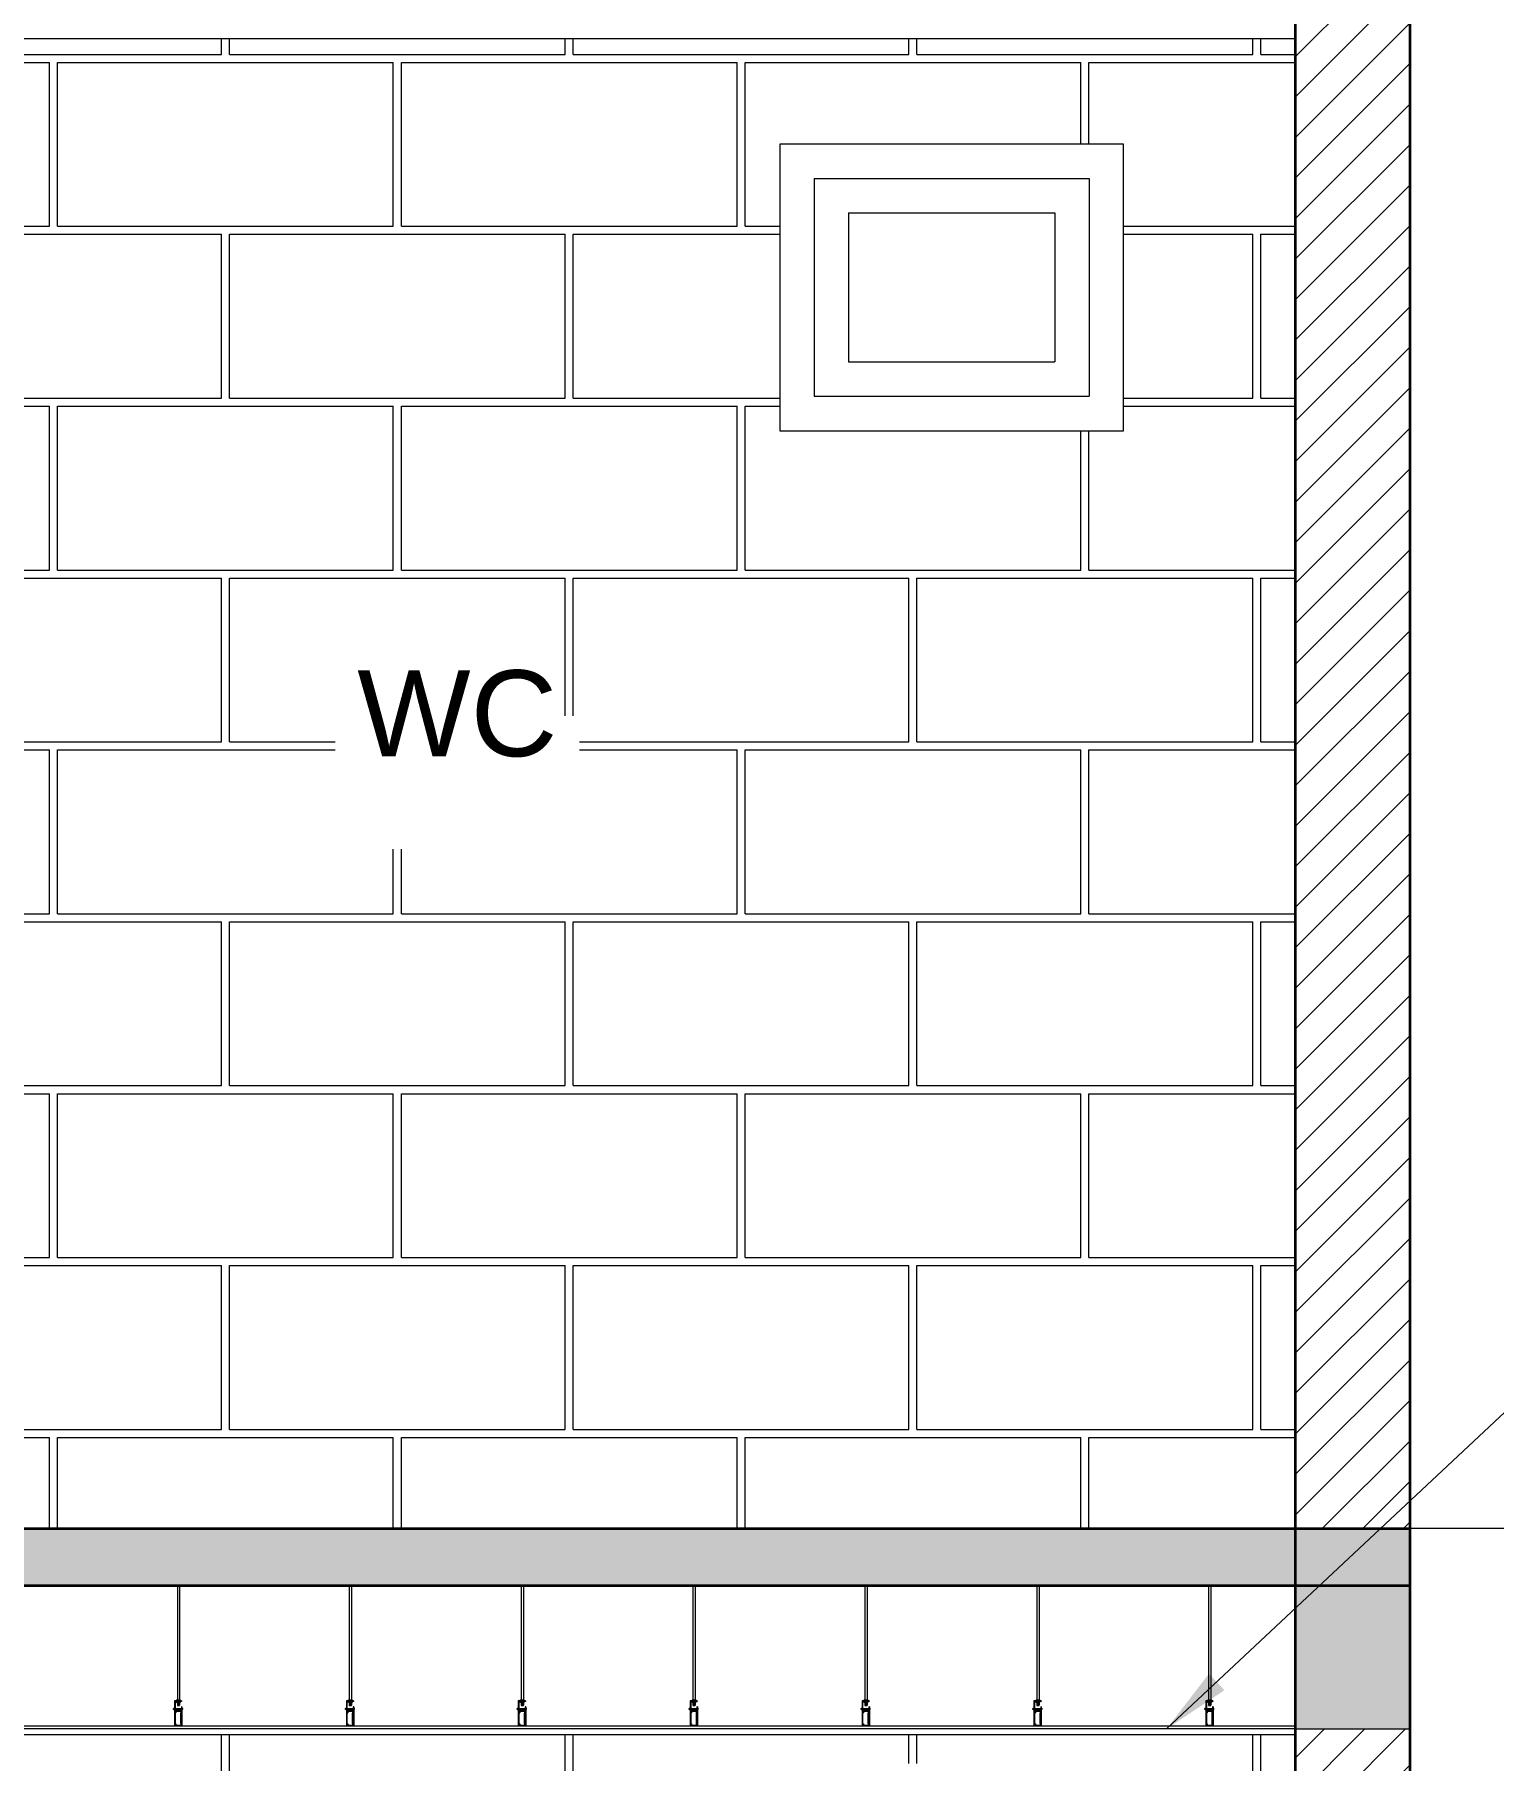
# Model space of a CAD drawing. Header units: inches. Extents: x 921646 to 2157952, y -92667 to 262089.
# Drawn here: x 1967960 to 1970506, y 146386 to 149399 of the extents above; entities that cross this region are included whole.
import ezdxf
from ezdxf.enums import TextEntityAlignment as Align

# ---------------------------------------------------------------- set-up
doc = ezdxf.new("R2010")
doc.units = ezdxf.units.IN
doc.header["$MEASUREMENT"] = 0
doc.linetypes.add('DASHDOT', pattern=[1, 0.5, -0.25, 0, -0.25])
doc.layers.get('0').update_dxf_attribs({"lineweight": 9})
for name, color, linetype, lineweight in [('01-WALL', 10, 'Continuous', 35), ('04-TRUC', 40, 'DASHDOT', 9), ('09-DIMOUT', 251, 'Continuous', 9), ('12 LAT GACH', 46, 'Continuous', 13), ('13-VATDUNG', 104, 'Continuous', 13), ('6 DIM KICH THUOC', 8, 'Continuous', 9), ('7 VAT DUNG', 34, 'Continuous', 15), ('dim', 252, 'Continuous', 9)]:
    doc.layers.add(name, color=color, linetype=linetype, lineweight=lineweight)
doc.layers.add('02-TEXT', color=7, linetype='Continuous')
doc.styles.add('C', font='VHARIAL.TTF')
doc.styles.add('CHU', font='arial.ttf')
doc.dimstyles.new('VJC100', dxfattribs={"dimscale": 1.2, "dimtxt": 200, "dimasz": 100, "dimexe": 100, "dimexo": 0, "dimgap": 60, "dimtad": 1, "dimdec": 0, "dimlfac": -1, "dimzin": 9, "dimdsep": 46, "dimtxsty": 'CHU', "dimblk": 'ARCHTICK', "dimcen": 0.9, "dimdle": 100, "dimclrd": 251, "dimclre": 251, "dimclrt": 3, "dimadec": 0, "dimazin": 0, "dimtfac": 1, "dimtdec": 0, "dimtix": 1, "dimtmove": 2, "dimatfit": 3, "dimfxl": 500, "dimtolj": 1, "dimtzin": 0, "dimlwd": 13, "dimlwe": 9, "dimarcsym": 0})

# ---------------------------------------------------------------- blocks, each defined once
blk = doc.blocks.new('ưqeqweqeqeqeqw')
at = {"layer": '09-DIMOUT'}
h = blk.add_hatch(color=256, dxfattribs=at)
h.dxf.hatch_style = 1
h.paths.add_polyline_path([(1769227.1, 99389.4), (1769027.1, 99389.4), (1769027.1, 99039.4), (1769227.1, 99039.4)])
blk.add_lwpolyline([(1769027.1, 99039.4), (1769227.1, 99039.4), (1769227.1, 99389.4), (1769027.1, 99389.4)], close=True, dxfattribs=at)
blk = doc.blocks.new('_ArchTick')
at = {"layer": 'dim', "const_width": 0.15}
blk.add_lwpolyline([(0.2, 0.2), (-0.2, -0.2)], dxfattribs=at)
blk = doc.blocks.new('*U688')
blk.add_lwpolyline([(0, 0), (6300, 0)])
blk = doc.blocks.new('*U988')
for p, q in [((295, 520), (295, 121.8)), ((303, 520), (303, 121.8)), ((895, 520), (895, 121.8)), ((903, 520), (903, 121.8)), ((1495, 520), (1495, 121.8)), ((1503, 520), (1503, 121.8)), ((2095, 520), (2095, 121.8)), ((2103, 520), (2103, 121.8)), ((2695, 520), (2695, 121.8)), ((2703, 520), (2703, 121.8)), ((3295, 520), (3295, 121.8)), ((3303, 520), (3303, 121.8)), ((3895, 520), (3895, 121.8)), ((3903, 520), (3903, 121.8)), ((292.6, 120.6), (292.6, 118)), ((303, 121.8), (293.8, 121.8)), ((295, 120.6), (295, 118)), ((304.2, 121.8), (303, 121.8)), ((303, 120.6), (303, 118)), ((305.4, 120.6), (305.4, 118)), ((892.6, 120.6), (892.6, 118)), ((903, 121.8), (893.8, 121.8)), ((895, 120.6), (895, 118)), ((904.2, 121.8), (903, 121.8)), ((903, 120.6), (903, 118)), ((905.4, 120.6), (905.4, 118)), ((1492.6, 120.6), (1492.6, 118)), ((1503, 121.8), (1493.8, 121.8)), ((1495, 120.6), (1495, 118)), ((1504.2, 121.8), (1503, 121.8)), ((1503, 120.6), (1503, 118)), ((1505.4, 120.6), (1505.4, 118)), ((2092.6, 120.6), (2092.6, 118)), ((2103, 121.8), (2093.8, 121.8)), ((2095, 120.6), (2095, 118)), ((2104.2, 121.8), (2103, 121.8)), ((2103, 120.6), (2103, 118)), ((2105.4, 120.6), (2105.4, 118)), ((2692.6, 120.6), (2692.6, 118)), ((2703, 121.8), (2693.8, 121.8)), ((2695, 120.6), (2695, 118)), ((2704.2, 121.8), (2703, 121.8)), ((2703, 120.6), (2703, 118)), ((2705.4, 120.6), (2705.4, 118)), ((3292.6, 120.6), (3292.6, 118)), ((3303, 121.8), (3293.8, 121.8)), ((3295, 120.6), (3295, 118)), ((3304.2, 121.8), (3303, 121.8)), ((3303, 120.6), (3303, 118)), ((3305.4, 120.6), (3305.4, 118)), ((3892.6, 120.6), (3892.6, 118)), ((3903, 121.8), (3893.8, 121.8)), ((3895, 120.6), (3895, 118)), ((3904.2, 121.8), (3903, 121.8)), ((3903, 120.6), (3903, 118)), ((3905.4, 120.6), (3905.4, 118)), ((285.5, 91.9), (285.5, 88)), ((286, 92.3), (287, 92.3)), ((287, 91.4), (286, 91.4)), ((286, 91.4), (287, 91.4)), ((287, 88.4), (286, 88.4)), ((286, 88.4), (287, 88.4)), ((286, 87.5), (287, 87.5)), ((287, 97), (289, 97)), ((287, 97), (287, 30)), ((287, 92.3), (287, 87.5)), ((288, 118), (288, 116)), ((288, 118), (313, 118)), ((288, 116), (311, 116)), ((289, 97), (289, 32)), ((309.2, 91.4), (289, 91.4)), ((307.2, 88.4), (289, 88.4)), ((289, 75), (289, 82)), ((289, 82), (309, 82)), ((289, 75), (290, 74)), ((290, 40), (290, 74)), ((290.2, 75.5), (290.2, 80.8)), ((290.2, 80.8), (307.8, 80.8)), ((290.2, 75.5), (291.2, 74.6)), ((291.2, 39.4), (291.2, 74.6)), ((292.6, 113.4), (292.6, 116.1)), ((303, 112.2), (293.8, 112.2)), ((295, 118), (295, 117.9)), ((295, 113.4), (295, 116.1)), ((295, 112.2), (295, 111)), ((295, 110), (295, 109)), ((295, 108), (295, 107)), ((295, 106), (295, 105)), ((295, 104), (295, 103)), ((303, 102), (295, 102)), ((303, 118), (303, 117.9)), ((303, 113.4), (303, 116.1)), ((304.2, 112.2), (303, 112.2)), ((303, 112), (303, 111)), ((303, 110), (303, 109)), ((303, 108), (303, 107)), ((303, 106), (303, 105)), ((303, 104), (303, 103)), ((305.4, 113.4), (305.4, 116.1)), ((307.8, 80.8), (307.8, 76.5)), ((309, 76.5), (307.8, 76.5)), ((309.2, 88.4), (308.2, 88.4)), ((309, 82), (309, 76.5)), ((311, 91.4), (310.2, 91.4)), ((311, 88.4), (310.2, 88.4)), ((311, 116), (311, 32)), ((313, 118), (313, 30)), ((314, 92.3), (313, 92.3)), ((313, 92.3), (313, 87.5)), ((314, 91.4), (313, 91.4)), ((314, 88.4), (313, 88.4)), ((314, 87.5), (313, 87.5)), ((314.5, 91.9), (314.5, 88)), ((885.5, 91.9), (885.5, 88)), ((886, 92.3), (887, 92.3)), ((887, 91.4), (886, 91.4)), ((886, 91.4), (887, 91.4)), ((887, 88.4), (886, 88.4)), ((886, 88.4), (887, 88.4)), ((886, 87.5), (887, 87.5)), ((887, 97), (889, 97)), ((887, 97), (887, 30)), ((887, 92.3), (887, 87.5)), ((888, 118), (888, 116)), ((888, 118), (913, 118)), ((888, 116), (911, 116)), ((889, 97), (889, 32)), ((909.2, 91.4), (889, 91.4)), ((907.2, 88.4), (889, 88.4)), ((889, 75), (889, 82)), ((889, 82), (909, 82)), ((889, 75), (890, 74)), ((890, 40), (890, 74)), ((890.2, 75.5), (890.2, 80.8)), ((890.2, 80.8), (907.8, 80.8)), ((890.2, 75.5), (891.2, 74.6)), ((891.2, 39.4), (891.2, 74.6)), ((892.6, 113.4), (892.6, 116.1)), ((903, 112.2), (893.8, 112.2)), ((895, 118), (895, 117.9)), ((895, 113.4), (895, 116.1)), ((895, 112.2), (895, 111)), ((895, 110), (895, 109)), ((895, 108), (895, 107)), ((895, 106), (895, 105)), ((895, 104), (895, 103)), ((903, 102), (895, 102)), ((903, 118), (903, 117.9)), ((903, 113.4), (903, 116.1)), ((904.2, 112.2), (903, 112.2)), ((903, 112), (903, 111)), ((903, 110), (903, 109)), ((903, 108), (903, 107)), ((903, 106), (903, 105)), ((903, 104), (903, 103)), ((905.4, 113.4), (905.4, 116.1)), ((907.8, 80.8), (907.8, 76.5)), ((909, 76.5), (907.8, 76.5)), ((909.2, 88.4), (908.2, 88.4)), ((909, 82), (909, 76.5)), ((911, 91.4), (910.2, 91.4)), ((911, 88.4), (910.2, 88.4)), ((911, 116), (911, 32)), ((913, 118), (913, 30)), ((914, 92.3), (913, 92.3)), ((913, 92.3), (913, 87.5)), ((914, 91.4), (913, 91.4)), ((914, 88.4), (913, 88.4)), ((914, 87.5), (913, 87.5)), ((914.5, 91.9), (914.5, 88)), ((1485.5, 91.9), (1485.5, 88)), ((1486, 92.3), (1487, 92.3)), ((1487, 91.4), (1486, 91.4)), ((1486, 91.4), (1487, 91.4)), ((1487, 88.4), (1486, 88.4)), ((1486, 88.4), (1487, 88.4)), ((1486, 87.5), (1487, 87.5)), ((1487, 97), (1489, 97)), ((1487, 97), (1487, 30)), ((1487, 92.3), (1487, 87.5)), ((1488, 118), (1488, 116)), ((1488, 118), (1513, 118)), ((1488, 116), (1511, 116)), ((1489, 97), (1489, 32)), ((1509.2, 91.4), (1489, 91.4)), ((1507.2, 88.4), (1489, 88.4)), ((1489, 75), (1489, 82)), ((1489, 82), (1509, 82)), ((1489, 75), (1490, 74)), ((1490, 40), (1490, 74)), ((1490.2, 75.5), (1490.2, 80.8)), ((1490.2, 80.8), (1507.8, 80.8)), ((1490.2, 75.5), (1491.2, 74.6)), ((1491.2, 39.4), (1491.2, 74.6)), ((1492.6, 113.4), (1492.6, 116.1)), ((1503, 112.2), (1493.8, 112.2)), ((1495, 118), (1495, 117.9)), ((1495, 113.4), (1495, 116.1)), ((1495, 112.2), (1495, 111)), ((1495, 110), (1495, 109)), ((1495, 108), (1495, 107)), ((1495, 106), (1495, 105)), ((1495, 104), (1495, 103)), ((1503, 102), (1495, 102)), ((1503, 118), (1503, 117.9)), ((1503, 113.4), (1503, 116.1)), ((1504.2, 112.2), (1503, 112.2)), ((1503, 112), (1503, 111)), ((1503, 110), (1503, 109)), ((1503, 108), (1503, 107)), ((1503, 106), (1503, 105)), ((1503, 104), (1503, 103)), ((1505.4, 113.4), (1505.4, 116.1)), ((1507.8, 80.8), (1507.8, 76.5)), ((1509, 76.5), (1507.8, 76.5)), ((1509.2, 88.4), (1508.2, 88.4)), ((1509, 82), (1509, 76.5)), ((1511, 91.4), (1510.2, 91.4)), ((1511, 88.4), (1510.2, 88.4)), ((1511, 116), (1511, 32)), ((1513, 118), (1513, 30)), ((1514, 92.3), (1513, 92.3)), ((1513, 92.3), (1513, 87.5)), ((1514, 91.4), (1513, 91.4)), ((1514, 88.4), (1513, 88.4)), ((1514, 87.5), (1513, 87.5)), ((1514.5, 91.9), (1514.5, 88)), ((2085.5, 91.9), (2085.5, 88)), ((2086, 92.3), (2087, 92.3)), ((2087, 91.4), (2086, 91.4)), ((2086, 91.4), (2087, 91.4)), ((2087, 88.4), (2086, 88.4)), ((2086, 88.4), (2087, 88.4)), ((2086, 87.5), (2087, 87.5)), ((2087, 97), (2089, 97)), ((2087, 97), (2087, 30)), ((2087, 92.3), (2087, 87.5)), ((2088, 118), (2088, 116)), ((2088, 118), (2113, 118)), ((2088, 116), (2111, 116)), ((2089, 97), (2089, 32)), ((2109.2, 91.4), (2089, 91.4)), ((2107.2, 88.4), (2089, 88.4)), ((2089, 75), (2089, 82)), ((2089, 82), (2109, 82)), ((2089, 75), (2090, 74)), ((2090, 40), (2090, 74)), ((2090.2, 75.5), (2090.2, 80.8)), ((2090.2, 80.8), (2107.8, 80.8)), ((2090.2, 75.5), (2091.2, 74.6)), ((2091.2, 39.4), (2091.2, 74.6)), ((2092.6, 113.4), (2092.6, 116.1)), ((2103, 112.2), (2093.8, 112.2)), ((2095, 118), (2095, 117.9)), ((2095, 113.4), (2095, 116.1)), ((2095, 112.2), (2095, 111)), ((2095, 110), (2095, 109)), ((2095, 108), (2095, 107)), ((2095, 106), (2095, 105)), ((2095, 104), (2095, 103)), ((2103, 102), (2095, 102)), ((2103, 118), (2103, 117.9)), ((2103, 113.4), (2103, 116.1)), ((2104.2, 112.2), (2103, 112.2)), ((2103, 112), (2103, 111)), ((2103, 110), (2103, 109)), ((2103, 108), (2103, 107)), ((2103, 106), (2103, 105)), ((2103, 104), (2103, 103)), ((2105.4, 113.4), (2105.4, 116.1)), ((2107.8, 80.8), (2107.8, 76.5)), ((2109, 76.5), (2107.8, 76.5)), ((2109.2, 88.4), (2108.2, 88.4)), ((2109, 82), (2109, 76.5)), ((2111, 91.4), (2110.2, 91.4)), ((2111, 88.4), (2110.2, 88.4)), ((2111, 116), (2111, 32)), ((2113, 118), (2113, 30)), ((2114, 92.3), (2113, 92.3)), ((2113, 92.3), (2113, 87.5)), ((2114, 91.4), (2113, 91.4)), ((2114, 88.4), (2113, 88.4)), ((2114, 87.5), (2113, 87.5)), ((2114.5, 91.9), (2114.5, 88)), ((2685.5, 91.9), (2685.5, 88)), ((2686, 92.3), (2687, 92.3)), ((2687, 91.4), (2686, 91.4)), ((2686, 91.4), (2687, 91.4)), ((2687, 88.4), (2686, 88.4)), ((2686, 88.4), (2687, 88.4)), ((2686, 87.5), (2687, 87.5)), ((2687, 97), (2689, 97)), ((2687, 97), (2687, 30)), ((2687, 92.3), (2687, 87.5)), ((2688, 118), (2688, 116)), ((2688, 118), (2713, 118)), ((2688, 116), (2711, 116)), ((2689, 97), (2689, 32)), ((2709.2, 91.4), (2689, 91.4)), ((2707.2, 88.4), (2689, 88.4)), ((2689, 75), (2689, 82)), ((2689, 82), (2709, 82)), ((2689, 75), (2690, 74)), ((2690, 40), (2690, 74)), ((2690.2, 75.5), (2690.2, 80.8)), ((2690.2, 80.8), (2707.8, 80.8)), ((2690.2, 75.5), (2691.2, 74.6)), ((2691.2, 39.4), (2691.2, 74.6)), ((2692.6, 113.4), (2692.6, 116.1)), ((2703, 112.2), (2693.8, 112.2)), ((2695, 118), (2695, 117.9)), ((2695, 113.4), (2695, 116.1)), ((2695, 112.2), (2695, 111)), ((2695, 110), (2695, 109)), ((2695, 108), (2695, 107)), ((2695, 106), (2695, 105)), ((2695, 104), (2695, 103)), ((2703, 102), (2695, 102)), ((2703, 118), (2703, 117.9)), ((2703, 113.4), (2703, 116.1)), ((2704.2, 112.2), (2703, 112.2)), ((2703, 112), (2703, 111)), ((2703, 110), (2703, 109)), ((2703, 108), (2703, 107)), ((2703, 106), (2703, 105)), ((2703, 104), (2703, 103)), ((2705.4, 113.4), (2705.4, 116.1)), ((2707.8, 80.8), (2707.8, 76.5)), ((2709, 76.5), (2707.8, 76.5)), ((2709.2, 88.4), (2708.2, 88.4)), ((2709, 82), (2709, 76.5)), ((2711, 91.4), (2710.2, 91.4)), ((2711, 88.4), (2710.2, 88.4)), ((2711, 116), (2711, 32)), ((2713, 118), (2713, 30)), ((2714, 92.3), (2713, 92.3)), ((2713, 92.3), (2713, 87.5)), ((2714, 91.4), (2713, 91.4)), ((2714, 88.4), (2713, 88.4)), ((2714, 87.5), (2713, 87.5)), ((2714.5, 91.9), (2714.5, 88)), ((3285.5, 91.9), (3285.5, 88)), ((3286, 92.3), (3287, 92.3)), ((3287, 91.4), (3286, 91.4)), ((3286, 91.4), (3287, 91.4)), ((3287, 88.4), (3286, 88.4)), ((3286, 88.4), (3287, 88.4)), ((3286, 87.5), (3287, 87.5)), ((3287, 97), (3289, 97)), ((3287, 97), (3287, 30)), ((3287, 92.3), (3287, 87.5)), ((3288, 118), (3288, 116)), ((3288, 118), (3313, 118)), ((3288, 116), (3311, 116)), ((3289, 97), (3289, 32)), ((3309.2, 91.4), (3289, 91.4)), ((3307.2, 88.4), (3289, 88.4)), ((3289, 75), (3289, 82)), ((3289, 82), (3309, 82)), ((3289, 75), (3290, 74)), ((3290, 40), (3290, 74)), ((3290.2, 75.5), (3290.2, 80.8)), ((3290.2, 80.8), (3307.8, 80.8)), ((3290.2, 75.5), (3291.2, 74.6)), ((3291.2, 39.4), (3291.2, 74.6)), ((3292.6, 113.4), (3292.6, 116.1)), ((3303, 112.2), (3293.8, 112.2)), ((3295, 118), (3295, 117.9)), ((3295, 113.4), (3295, 116.1)), ((3295, 112.2), (3295, 111)), ((3295, 110), (3295, 109)), ((3295, 108), (3295, 107)), ((3295, 106), (3295, 105)), ((3295, 104), (3295, 103)), ((3303, 102), (3295, 102)), ((3303, 118), (3303, 117.9)), ((3303, 113.4), (3303, 116.1)), ((3304.2, 112.2), (3303, 112.2)), ((3303, 112), (3303, 111)), ((3303, 110), (3303, 109)), ((3303, 108), (3303, 107)), ((3303, 106), (3303, 105)), ((3303, 104), (3303, 103)), ((3305.4, 113.4), (3305.4, 116.1)), ((3307.8, 80.8), (3307.8, 76.5)), ((3309, 76.5), (3307.8, 76.5)), ((3309.2, 88.4), (3308.2, 88.4)), ((3309, 82), (3309, 76.5)), ((3311, 91.4), (3310.2, 91.4)), ((3311, 88.4), (3310.2, 88.4)), ((3311, 116), (3311, 32)), ((3313, 118), (3313, 30)), ((3314, 92.3), (3313, 92.3)), ((3313, 92.3), (3313, 87.5)), ((3314, 91.4), (3313, 91.4)), ((3314, 88.4), (3313, 88.4)), ((3314, 87.5), (3313, 87.5)), ((3314.5, 91.9), (3314.5, 88)), ((3885.5, 91.9), (3885.5, 88)), ((3886, 92.3), (3887, 92.3)), ((3887, 91.4), (3886, 91.4)), ((3886, 91.4), (3887, 91.4)), ((3887, 88.4), (3886, 88.4)), ((3886, 88.4), (3887, 88.4)), ((3886, 87.5), (3887, 87.5)), ((3887, 97), (3889, 97)), ((3887, 97), (3887, 30)), ((3887, 92.3), (3887, 87.5)), ((3888, 118), (3888, 116)), ((3888, 118), (3913, 118)), ((3888, 116), (3911, 116)), ((3889, 97), (3889, 32)), ((3909.2, 91.4), (3889, 91.4)), ((3907.2, 88.4), (3889, 88.4)), ((3889, 75), (3889, 82)), ((3889, 82), (3909, 82)), ((3889, 75), (3890, 74)), ((3890, 40), (3890, 74)), ((3890.2, 75.5), (3890.2, 80.8)), ((3890.2, 80.8), (3907.8, 80.8)), ((3890.2, 75.5), (3891.2, 74.6)), ((3891.2, 39.4), (3891.2, 74.6)), ((3892.6, 113.4), (3892.6, 116.1)), ((3903, 112.2), (3893.8, 112.2)), ((3895, 118), (3895, 117.9)), ((3895, 113.4), (3895, 116.1)), ((3895, 112.2), (3895, 111)), ((3895, 110), (3895, 109)), ((3895, 108), (3895, 107)), ((3895, 106), (3895, 105)), ((3895, 104), (3895, 103)), ((3903, 102), (3895, 102)), ((3903, 118), (3903, 117.9)), ((3903, 113.4), (3903, 116.1)), ((3904.2, 112.2), (3903, 112.2)), ((3903, 112), (3903, 111)), ((3903, 110), (3903, 109)), ((3903, 108), (3903, 107)), ((3903, 106), (3903, 105)), ((3903, 104), (3903, 103)), ((3905.4, 113.4), (3905.4, 116.1)), ((3907.8, 80.8), (3907.8, 76.5)), ((3909, 76.5), (3907.8, 76.5)), ((3909.2, 88.4), (3908.2, 88.4)), ((3909, 82), (3909, 76.5)), ((3911, 91.4), (3910.2, 91.4)), ((3911, 88.4), (3910.2, 88.4)), ((3911, 116), (3911, 32)), ((3913, 118), (3913, 30)), ((3914, 92.3), (3913, 92.3)), ((3913, 92.3), (3913, 87.5)), ((3914, 91.4), (3913, 91.4)), ((3914, 88.4), (3913, 88.4)), ((3914, 87.5), (3913, 87.5)), ((3914.5, 91.9), (3914.5, 88)), ((287, 30), (313, 30)), ((289, 39), (290, 40)), ((289, 32), (289, 39)), ((309, 32), (289, 32)), ((289, 32), (311, 32)), ((290.2, 38.5), (291.2, 39.4)), ((290.2, 33.2), (290.2, 38.5)), ((307.8, 33.2), (290.2, 33.2)), ((307.8, 37.5), (307.8, 33.2)), ((309, 37.5), (307.8, 37.5)), ((309, 37.5), (309, 32)), ((887, 30), (913, 30)), ((889, 39), (890, 40)), ((889, 32), (889, 39)), ((909, 32), (889, 32)), ((889, 32), (911, 32)), ((890.2, 38.5), (891.2, 39.4)), ((890.2, 33.2), (890.2, 38.5)), ((907.8, 33.2), (890.2, 33.2)), ((907.8, 37.5), (907.8, 33.2)), ((909, 37.5), (907.8, 37.5)), ((909, 37.5), (909, 32)), ((1487, 30), (1513, 30)), ((1489, 39), (1490, 40)), ((1489, 32), (1489, 39)), ((1509, 32), (1489, 32)), ((1489, 32), (1511, 32)), ((1490.2, 38.5), (1491.2, 39.4)), ((1490.2, 33.2), (1490.2, 38.5)), ((1507.8, 33.2), (1490.2, 33.2)), ((1507.8, 37.5), (1507.8, 33.2)), ((1509, 37.5), (1507.8, 37.5)), ((1509, 37.5), (1509, 32)), ((2087, 30), (2113, 30)), ((2089, 39), (2090, 40)), ((2089, 32), (2089, 39)), ((2109, 32), (2089, 32)), ((2089, 32), (2111, 32)), ((2090.2, 38.5), (2091.2, 39.4)), ((2090.2, 33.2), (2090.2, 38.5)), ((2107.8, 33.2), (2090.2, 33.2)), ((2107.8, 37.5), (2107.8, 33.2)), ((2109, 37.5), (2107.8, 37.5)), ((2109, 37.5), (2109, 32)), ((2687, 30), (2713, 30)), ((2689, 39), (2690, 40)), ((2689, 32), (2689, 39)), ((2709, 32), (2689, 32)), ((2689, 32), (2711, 32)), ((2690.2, 38.5), (2691.2, 39.4)), ((2690.2, 33.2), (2690.2, 38.5)), ((2707.8, 33.2), (2690.2, 33.2)), ((2707.8, 37.5), (2707.8, 33.2)), ((2709, 37.5), (2707.8, 37.5)), ((2709, 37.5), (2709, 32)), ((3287, 30), (3313, 30)), ((3289, 39), (3290, 40)), ((3289, 32), (3289, 39)), ((3309, 32), (3289, 32)), ((3289, 32), (3311, 32)), ((3290.2, 38.5), (3291.2, 39.4)), ((3290.2, 33.2), (3290.2, 38.5)), ((3307.8, 33.2), (3290.2, 33.2)), ((3307.8, 37.5), (3307.8, 33.2)), ((3309, 37.5), (3307.8, 37.5)), ((3309, 37.5), (3309, 32)), ((3887, 30), (3913, 30)), ((3889, 39), (3890, 40)), ((3889, 32), (3889, 39)), ((3909, 32), (3889, 32)), ((3889, 32), (3911, 32)), ((3890.2, 38.5), (3891.2, 39.4)), ((3890.2, 33.2), (3890.2, 38.5)), ((3907.8, 33.2), (3890.2, 33.2)), ((3907.8, 37.5), (3907.8, 33.2)), ((3909, 37.5), (3907.8, 37.5)), ((3909, 37.5), (3909, 32))]:
    blk.add_line(p, q)
for points in [[(295, 111), (299.7, 112.2)], [(295, 110), (303, 112)], [(295, 109), (303, 111)], [(295, 108), (303, 110)], [(295, 107), (303, 109)], [(295, 106), (303, 108)], [(295, 105), (303, 107)], [(295, 104), (303, 106)], [(295, 103), (303, 105)], [(295, 102), (303, 104)], [(299, 102), (303, 103)], [(309.2, 91.4), (307.2, 88.4)], [(310.2, 91.4), (308.2, 88.4)], [(311, 91.1), (309.2, 88.4)], [(311, 89.6), (310.2, 88.4)], [(316.2, 91.4), (314.5, 88.8)], [(315.2, 91.4), (314.5, 90.3)], [(315.2, 91.4), (314.5, 91.4)], [(315.2, 88.4), (314.5, 88.4)], [(316.2, 89.9), (315.2, 88.4)], [(316.2, 88.4), (316.2, 88.4), (316.2, 91.4)], [(895, 111), (899.7, 112.2)], [(895, 110), (903, 112)], [(895, 109), (903, 111)], [(895, 108), (903, 110)], [(895, 107), (903, 109)], [(895, 106), (903, 108)], [(895, 105), (903, 107)], [(895, 104), (903, 106)], [(895, 103), (903, 105)], [(895, 102), (903, 104)], [(899, 102), (903, 103)], [(909.2, 91.4), (907.2, 88.4)], [(910.2, 91.4), (908.2, 88.4)], [(911, 91.1), (909.2, 88.4)], [(911, 89.6), (910.2, 88.4)], [(916.2, 91.4), (914.5, 88.8)], [(915.2, 91.4), (914.5, 90.3)], [(915.2, 91.4), (914.5, 91.4)], [(915.2, 88.4), (914.5, 88.4)], [(916.2, 89.9), (915.2, 88.4)], [(916.2, 88.4), (916.2, 88.4), (916.2, 91.4)], [(1495, 111), (1499.7, 112.2)], [(1495, 110), (1503, 112)], [(1495, 109), (1503, 111)], [(1495, 108), (1503, 110)], [(1495, 107), (1503, 109)], [(1495, 106), (1503, 108)], [(1495, 105), (1503, 107)], [(1495, 104), (1503, 106)], [(1495, 103), (1503, 105)], [(1495, 102), (1503, 104)], [(1499, 102), (1503, 103)], [(1509.2, 91.4), (1507.2, 88.4)], [(1510.2, 91.4), (1508.2, 88.4)], [(1511, 91.1), (1509.2, 88.4)], [(1511, 89.6), (1510.2, 88.4)], [(1516.2, 91.4), (1514.5, 88.8)], [(1515.2, 91.4), (1514.5, 90.3)], [(1515.2, 91.4), (1514.5, 91.4)], [(1515.2, 88.4), (1514.5, 88.4)], [(1516.2, 89.9), (1515.2, 88.4)], [(1516.2, 88.4), (1516.2, 88.4), (1516.2, 91.4)], [(2095, 111), (2099.7, 112.2)], [(2095, 110), (2103, 112)], [(2095, 109), (2103, 111)], [(2095, 108), (2103, 110)], [(2095, 107), (2103, 109)], [(2095, 106), (2103, 108)], [(2095, 105), (2103, 107)], [(2095, 104), (2103, 106)], [(2095, 103), (2103, 105)], [(2095, 102), (2103, 104)], [(2099, 102), (2103, 103)], [(2109.2, 91.4), (2107.2, 88.4)], [(2110.2, 91.4), (2108.2, 88.4)], [(2111, 91.1), (2109.2, 88.4)], [(2111, 89.6), (2110.2, 88.4)], [(2116.2, 91.4), (2114.5, 88.8)], [(2115.2, 91.4), (2114.5, 90.3)], [(2115.2, 91.4), (2114.5, 91.4)], [(2115.2, 88.4), (2114.5, 88.4)], [(2116.2, 89.9), (2115.2, 88.4)], [(2116.2, 88.4), (2116.2, 88.4), (2116.2, 91.4)], [(2695, 111), (2699.7, 112.2)], [(2695, 110), (2703, 112)], [(2695, 109), (2703, 111)], [(2695, 108), (2703, 110)], [(2695, 107), (2703, 109)], [(2695, 106), (2703, 108)], [(2695, 105), (2703, 107)], [(2695, 104), (2703, 106)], [(2695, 103), (2703, 105)], [(2695, 102), (2703, 104)], [(2699, 102), (2703, 103)], [(2709.2, 91.4), (2707.2, 88.4)], [(2710.2, 91.4), (2708.2, 88.4)], [(2711, 91.1), (2709.2, 88.4)], [(2711, 89.6), (2710.2, 88.4)], [(2716.2, 91.4), (2714.5, 88.8)], [(2715.2, 91.4), (2714.5, 90.3)], [(2715.2, 91.4), (2714.5, 91.4)], [(2715.2, 88.4), (2714.5, 88.4)], [(2716.2, 89.9), (2715.2, 88.4)], [(2716.2, 88.4), (2716.2, 88.4), (2716.2, 91.4)], [(3295, 111), (3299.7, 112.2)], [(3295, 110), (3303, 112)], [(3295, 109), (3303, 111)], [(3295, 108), (3303, 110)], [(3295, 107), (3303, 109)], [(3295, 106), (3303, 108)], [(3295, 105), (3303, 107)], [(3295, 104), (3303, 106)], [(3295, 103), (3303, 105)], [(3295, 102), (3303, 104)], [(3299, 102), (3303, 103)], [(3309.2, 91.4), (3307.2, 88.4)], [(3310.2, 91.4), (3308.2, 88.4)], [(3311, 91.1), (3309.2, 88.4)], [(3311, 89.6), (3310.2, 88.4)], [(3316.2, 91.4), (3314.5, 88.8)], [(3315.2, 91.4), (3314.5, 90.3)], [(3315.2, 91.4), (3314.5, 91.4)], [(3315.2, 88.4), (3314.5, 88.4)], [(3316.2, 89.9), (3315.2, 88.4)], [(3316.2, 88.4), (3316.2, 88.4), (3316.2, 91.4)], [(3895, 111), (3899.7, 112.2)], [(3895, 110), (3903, 112)], [(3895, 109), (3903, 111)], [(3895, 108), (3903, 110)], [(3895, 107), (3903, 109)], [(3895, 106), (3903, 108)], [(3895, 105), (3903, 107)], [(3895, 104), (3903, 106)], [(3895, 103), (3903, 105)], [(3895, 102), (3903, 104)], [(3899, 102), (3903, 103)], [(3909.2, 91.4), (3907.2, 88.4)], [(3910.2, 91.4), (3908.2, 88.4)], [(3911, 91.1), (3909.2, 88.4)], [(3911, 89.6), (3910.2, 88.4)], [(3916.2, 91.4), (3914.5, 88.8)], [(3915.2, 91.4), (3914.5, 90.3)], [(3915.2, 91.4), (3914.5, 91.4)], [(3915.2, 88.4), (3914.5, 88.4)], [(3916.2, 89.9), (3915.2, 88.4)], [(3916.2, 88.4), (3916.2, 88.4), (3916.2, 91.4)], [(0, 30), (5900, 30)], [(0, 0), (5900, 0)]]:
    blk.add_lwpolyline(points)
for centre, radius, start, end in [((293.8, 120.6), 1.19, 90, 180), ((293.8, 120.6), 1.19, 0, 90), ((296.2, 120.6), 1.19, 90, 180), ((301.8, 120.6), 1.19, 0, 90), ((304.2, 120.6), 1.19, 90, 180), ((304.2, 120.6), 1.19, 0, 90), ((893.8, 120.6), 1.19, 90, 180), ((893.8, 120.6), 1.19, 0, 90), ((896.2, 120.6), 1.19, 90, 180), ((901.8, 120.6), 1.19, 0, 90), ((904.2, 120.6), 1.19, 90, 180), ((904.2, 120.6), 1.19, 0, 90), ((1493.8, 120.6), 1.19, 90, 180), ((1493.8, 120.6), 1.19, 0, 90), ((1496.2, 120.6), 1.19, 90, 180), ((1501.8, 120.6), 1.19, 0, 90), ((1504.2, 120.6), 1.19, 90, 180), ((1504.2, 120.6), 1.19, 0, 90), ((2093.8, 120.6), 1.19, 90, 180), ((2093.8, 120.6), 1.19, 0, 90), ((2096.2, 120.6), 1.19, 90, 180), ((2101.8, 120.6), 1.19, 0, 90), ((2104.2, 120.6), 1.19, 90, 180), ((2104.2, 120.6), 1.19, 0, 90), ((2693.8, 120.6), 1.19, 90, 180), ((2693.8, 120.6), 1.19, 0, 90), ((2696.2, 120.6), 1.19, 90, 180), ((2701.8, 120.6), 1.19, 0, 90), ((2704.2, 120.6), 1.19, 90, 180), ((2704.2, 120.6), 1.19, 0, 90), ((3293.8, 120.6), 1.19, 90, 180), ((3293.8, 120.6), 1.19, 0, 90), ((3296.2, 120.6), 1.19, 90, 180), ((3301.8, 120.6), 1.19, 0, 90), ((3304.2, 120.6), 1.19, 90, 180), ((3304.2, 120.6), 1.19, 0, 90), ((3893.8, 120.6), 1.19, 90, 180), ((3893.8, 120.6), 1.19, 0, 90), ((3896.2, 120.6), 1.19, 90, 180), ((3901.8, 120.6), 1.19, 0, 90), ((3904.2, 120.6), 1.19, 90, 180), ((3904.2, 120.6), 1.19, 0, 90), ((286, 91.9), 0.447, 90, 180), ((286, 91.9), 0.447, 180, 270), ((286, 91), 0.447, 90, 180), ((286, 88.9), 0.447, 180, 270), ((286, 88), 0.447, 90, 180), ((286, 88), 0.447, 180, 270), ((293.8, 113.4), 1.19, 180, 270), ((293.8, 113.4), 1.19, 270, 0), ((296.2, 113.4), 1.19, 180, 270), ((294.7, 110.5), 0.562, 297.26171, 62.73829), ((294.7, 108.5), 0.562, 297.26171, 62.73829), ((294.7, 106.5), 0.562, 297.26171, 62.73829), ((294.7, 104.5), 0.562, 297.26171, 62.73829), ((294.7, 102.5), 0.562, 297.26171, 62.73829), ((301.8, 113.4), 1.19, 270, 0), ((303.2, 110.5), 0.562, 117.26171, 242.73829), ((303.2, 108.5), 0.562, 117.26171, 242.73829), ((303.2, 106.5), 0.562, 117.26171, 242.73829), ((303.2, 104.5), 0.562, 117.26171, 242.73829), ((303.2, 102.5), 0.562, 117.26171, 242.73829), ((303.2, 112.5), 0.562, 214.57342, 242.73829), ((304.2, 113.4), 1.19, 180, 270), ((304.2, 113.4), 1.19, 270, 0), ((307.7, 88.1), 0.586, 31.35651, 148.64349), ((309.7, 92), 0.755, 228.55403, 311.44597), ((309.7, 88.1), 0.597, 33.11359, 146.88641), ((314, 91.9), 0.447, 0, 90), ((314, 91.9), 0.447, 270, 0), ((314, 91), 0.447, 0, 90), ((314, 88.9), 0.447, 270, 0), ((314, 88), 0.447, 0, 90), ((314, 88), 0.447, 270, 0), ((315.7, 92.1), 0.856, 234.23996, 305.76004), ((315.7, 87.8), 0.781, 50.18313, 129.81687), ((886, 91.9), 0.447, 90, 180), ((886, 91.9), 0.447, 180, 270), ((886, 91), 0.447, 90, 180), ((886, 88.9), 0.447, 180, 270), ((886, 88), 0.447, 90, 180), ((886, 88), 0.447, 180, 270), ((893.8, 113.4), 1.19, 180, 270), ((893.8, 113.4), 1.19, 270, 0), ((896.2, 113.4), 1.19, 180, 270), ((894.7, 110.5), 0.562, 297.26171, 62.73829), ((894.7, 108.5), 0.562, 297.26171, 62.73829), ((894.7, 106.5), 0.562, 297.26171, 62.73829), ((894.7, 104.5), 0.562, 297.26171, 62.73829), ((894.7, 102.5), 0.562, 297.26171, 62.73829), ((901.8, 113.4), 1.19, 270, 0), ((903.2, 110.5), 0.562, 117.26171, 242.73829), ((903.2, 108.5), 0.562, 117.26171, 242.73829), ((903.2, 106.5), 0.562, 117.26171, 242.73829), ((903.2, 104.5), 0.562, 117.26171, 242.73829), ((903.2, 102.5), 0.562, 117.26171, 242.73829), ((903.2, 112.5), 0.562, 214.57342, 242.73829), ((904.2, 113.4), 1.19, 180, 270), ((904.2, 113.4), 1.19, 270, 0), ((907.7, 88.1), 0.586, 31.35651, 148.64349), ((909.7, 92), 0.755, 228.55403, 311.44597), ((909.7, 88.1), 0.597, 33.11359, 146.88641), ((914, 91.9), 0.447, 0, 90), ((914, 91.9), 0.447, 270, 0), ((914, 91), 0.447, 0, 90), ((914, 88.9), 0.447, 270, 0), ((914, 88), 0.447, 0, 90), ((914, 88), 0.447, 270, 0), ((915.7, 92.1), 0.856, 234.23996, 305.76004), ((915.7, 87.8), 0.781, 50.18313, 129.81687), ((1486, 91.9), 0.447, 90, 180), ((1486, 91.9), 0.447, 180, 270), ((1486, 91), 0.447, 90, 180), ((1486, 88.9), 0.447, 180, 270), ((1486, 88), 0.447, 90, 180), ((1486, 88), 0.447, 180, 270), ((1493.8, 113.4), 1.19, 180, 270), ((1493.8, 113.4), 1.19, 270, 0), ((1496.2, 113.4), 1.19, 180, 270), ((1494.7, 110.5), 0.562, 297.26171, 62.73829), ((1494.7, 108.5), 0.562, 297.26171, 62.73829), ((1494.7, 106.5), 0.562, 297.26171, 62.73829), ((1494.7, 104.5), 0.562, 297.26171, 62.73829), ((1494.7, 102.5), 0.562, 297.26171, 62.73829), ((1501.8, 113.4), 1.19, 270, 0), ((1503.2, 110.5), 0.562, 117.26171, 242.73829), ((1503.2, 108.5), 0.562, 117.26171, 242.73829), ((1503.2, 106.5), 0.562, 117.26171, 242.73829), ((1503.2, 104.5), 0.562, 117.26171, 242.73829), ((1503.2, 102.5), 0.562, 117.26171, 242.73829), ((1503.2, 112.5), 0.562, 214.57342, 242.73829), ((1504.2, 113.4), 1.19, 180, 270), ((1504.2, 113.4), 1.19, 270, 0), ((1507.7, 88.1), 0.586, 31.35651, 148.64349), ((1509.7, 92), 0.755, 228.55403, 311.44597), ((1509.7, 88.1), 0.597, 33.11359, 146.88641), ((1514, 91.9), 0.447, 0, 90), ((1514, 91.9), 0.447, 270, 0), ((1514, 91), 0.447, 0, 90), ((1514, 88.9), 0.447, 270, 0), ((1514, 88), 0.447, 0, 90), ((1514, 88), 0.447, 270, 0), ((1515.7, 92.1), 0.856, 234.23996, 305.76004), ((1515.7, 87.8), 0.781, 50.18313, 129.81687), ((2086, 91.9), 0.447, 90, 180), ((2086, 91.9), 0.447, 180, 270), ((2086, 91), 0.447, 90, 180), ((2086, 88.9), 0.447, 180, 270), ((2086, 88), 0.447, 90, 180), ((2086, 88), 0.447, 180, 270), ((2093.8, 113.4), 1.19, 180, 270), ((2093.8, 113.4), 1.19, 270, 0), ((2096.2, 113.4), 1.19, 180, 270), ((2094.7, 110.5), 0.562, 297.26171, 62.73829), ((2094.7, 108.5), 0.562, 297.26171, 62.73829), ((2094.7, 106.5), 0.562, 297.26171, 62.73829), ((2094.7, 104.5), 0.562, 297.26171, 62.73829), ((2094.7, 102.5), 0.562, 297.26171, 62.73829), ((2101.8, 113.4), 1.19, 270, 0), ((2103.2, 110.5), 0.562, 117.26171, 242.73829), ((2103.2, 108.5), 0.562, 117.26171, 242.73829), ((2103.2, 106.5), 0.562, 117.26171, 242.73829), ((2103.2, 104.5), 0.562, 117.26171, 242.73829), ((2103.2, 102.5), 0.562, 117.26171, 242.73829), ((2103.2, 112.5), 0.562, 214.57342, 242.73829), ((2104.2, 113.4), 1.19, 180, 270), ((2104.2, 113.4), 1.19, 270, 0), ((2107.7, 88.1), 0.586, 31.35651, 148.64349), ((2109.7, 92), 0.755, 228.55403, 311.44597), ((2109.7, 88.1), 0.597, 33.11359, 146.88641), ((2114, 91.9), 0.447, 0, 90), ((2114, 91.9), 0.447, 270, 0), ((2114, 91), 0.447, 0, 90), ((2114, 88.9), 0.447, 270, 0), ((2114, 88), 0.447, 0, 90), ((2114, 88), 0.447, 270, 0), ((2115.7, 92.1), 0.856, 234.23996, 305.76004), ((2115.7, 87.8), 0.781, 50.18313, 129.81687), ((2686, 91.9), 0.447, 90, 180), ((2686, 91.9), 0.447, 180, 270), ((2686, 91), 0.447, 90, 180), ((2686, 88.9), 0.447, 180, 270), ((2686, 88), 0.447, 90, 180), ((2686, 88), 0.447, 180, 270), ((2693.8, 113.4), 1.19, 180, 270), ((2693.8, 113.4), 1.19, 270, 0), ((2696.2, 113.4), 1.19, 180, 270), ((2694.7, 110.5), 0.562, 297.26171, 62.73829), ((2694.7, 108.5), 0.562, 297.26171, 62.73829), ((2694.7, 106.5), 0.562, 297.26171, 62.73829), ((2694.7, 104.5), 0.562, 297.26171, 62.73829), ((2694.7, 102.5), 0.562, 297.26171, 62.73829), ((2701.8, 113.4), 1.19, 270, 0), ((2703.2, 110.5), 0.562, 117.26171, 242.73829), ((2703.2, 108.5), 0.562, 117.26171, 242.73829), ((2703.2, 106.5), 0.562, 117.26171, 242.73829), ((2703.2, 104.5), 0.562, 117.26171, 242.73829), ((2703.2, 102.5), 0.562, 117.26171, 242.73829), ((2703.2, 112.5), 0.562, 214.57342, 242.73829), ((2704.2, 113.4), 1.19, 180, 270), ((2704.2, 113.4), 1.19, 270, 0), ((2707.7, 88.1), 0.586, 31.35651, 148.64349), ((2709.7, 92), 0.755, 228.55403, 311.44597), ((2709.7, 88.1), 0.597, 33.11359, 146.88641), ((2714, 91.9), 0.447, 0, 90), ((2714, 91.9), 0.447, 270, 0), ((2714, 91), 0.447, 0, 90), ((2714, 88.9), 0.447, 270, 0), ((2714, 88), 0.447, 0, 90), ((2714, 88), 0.447, 270, 0), ((2715.7, 92.1), 0.856, 234.23996, 305.76004), ((2715.7, 87.8), 0.781, 50.18313, 129.81687), ((3286, 91.9), 0.447, 90, 180), ((3286, 91.9), 0.447, 180, 270), ((3286, 91), 0.447, 90, 180), ((3286, 88.9), 0.447, 180, 270), ((3286, 88), 0.447, 90, 180), ((3286, 88), 0.447, 180, 270), ((3293.8, 113.4), 1.19, 180, 270), ((3293.8, 113.4), 1.19, 270, 0), ((3296.2, 113.4), 1.19, 180, 270), ((3294.7, 110.5), 0.562, 297.26171, 62.73829), ((3294.7, 108.5), 0.562, 297.26171, 62.73829), ((3294.7, 106.5), 0.562, 297.26171, 62.73829), ((3294.7, 104.5), 0.562, 297.26171, 62.73829), ((3294.7, 102.5), 0.562, 297.26171, 62.73829), ((3301.8, 113.4), 1.19, 270, 0), ((3303.2, 110.5), 0.562, 117.26171, 242.73829), ((3303.2, 108.5), 0.562, 117.26171, 242.73829), ((3303.2, 106.5), 0.562, 117.26171, 242.73829), ((3303.2, 104.5), 0.562, 117.26171, 242.73829), ((3303.2, 102.5), 0.562, 117.26171, 242.73829), ((3303.2, 112.5), 0.562, 214.57342, 242.73829), ((3304.2, 113.4), 1.19, 180, 270), ((3304.2, 113.4), 1.19, 270, 0), ((3307.7, 88.1), 0.586, 31.35651, 148.64349), ((3309.7, 92), 0.755, 228.55403, 311.44597), ((3309.7, 88.1), 0.597, 33.11359, 146.88641), ((3314, 91.9), 0.447, 0, 90), ((3314, 91.9), 0.447, 270, 0), ((3314, 91), 0.447, 0, 90), ((3314, 88.9), 0.447, 270, 0), ((3314, 88), 0.447, 0, 90), ((3314, 88), 0.447, 270, 0), ((3315.7, 92.1), 0.856, 234.23996, 305.76004), ((3315.7, 87.8), 0.781, 50.18313, 129.81687), ((3886, 91.9), 0.447, 90, 180), ((3886, 91.9), 0.447, 180, 270), ((3886, 91), 0.447, 90, 180), ((3886, 88.9), 0.447, 180, 270), ((3886, 88), 0.447, 90, 180), ((3886, 88), 0.447, 180, 270), ((3893.8, 113.4), 1.19, 180, 270), ((3893.8, 113.4), 1.19, 270, 0), ((3896.2, 113.4), 1.19, 180, 270), ((3894.7, 110.5), 0.562, 297.26171, 62.73829), ((3894.7, 108.5), 0.562, 297.26171, 62.73829), ((3894.7, 106.5), 0.562, 297.26171, 62.73829), ((3894.7, 104.5), 0.562, 297.26171, 62.73829), ((3894.7, 102.5), 0.562, 297.26171, 62.73829), ((3901.8, 113.4), 1.19, 270, 0), ((3903.2, 110.5), 0.562, 117.26171, 242.73829), ((3903.2, 108.5), 0.562, 117.26171, 242.73829), ((3903.2, 106.5), 0.562, 117.26171, 242.73829), ((3903.2, 104.5), 0.562, 117.26171, 242.73829), ((3903.2, 102.5), 0.562, 117.26171, 242.73829), ((3903.2, 112.5), 0.562, 214.57342, 242.73829), ((3904.2, 113.4), 1.19, 180, 270), ((3904.2, 113.4), 1.19, 270, 0), ((3907.7, 88.1), 0.586, 31.35651, 148.64349), ((3909.7, 92), 0.755, 228.55403, 311.44597), ((3909.7, 88.1), 0.597, 33.11359, 146.88641), ((3914, 91.9), 0.447, 0, 90), ((3914, 91.9), 0.447, 270, 0), ((3914, 91), 0.447, 0, 90), ((3914, 88.9), 0.447, 270, 0), ((3914, 88), 0.447, 0, 90), ((3914, 88), 0.447, 270, 0), ((3915.7, 92.1), 0.856, 234.23996, 305.76004), ((3915.7, 87.8), 0.781, 50.18313, 129.81687)]:
    blk.add_arc(centre, radius, start, end)

msp = doc.modelspace()

# ---------------------------------------------------------------- hatches: boundary and pattern name
at = {"layer": '09-DIMOUT'}
h = msp.add_hatch(dxfattribs=at)
h.set_pattern_fill('ANSI31', color=256, scale=400)
h.paths.add_polyline_path([(1948960.8, 146191.5), (1948860.8, 146191.5), (1948860.8, 143541.5), (1948960.8, 143541.5)])
h.paths.add_polyline_path([(1950300.8, 148491.5), (1950200.8, 148491.5), (1950200.8, 147591.5), (1950300.8, 147591.5)])
h.paths.add_polyline_path([(1951000.8, 148491.5), (1950962.1, 148491.5), (1950900.8, 148491.5), (1950900.8, 147591.5), (1950962.1, 147591.5), (1951000.8, 147591.5)])
h.paths.add_polyline_path([(1954060.8, 147241.5), (1953860.8, 147241.5), (1953860.8, 146681.5), (1954060.8, 146681.5)])
h.paths.add_polyline_path([(1958360.8, 148491.5), (1958260.8, 148491.5), (1958260.8, 147591.5), (1958360.8, 147591.5)])
h.paths.add_polyline_path([(1958360.8, 150391.5), (1958260.8, 150391.5), (1958260.8, 149791.5), (1958360.8, 149791.5)])
h.paths.add_polyline_path([(1958360.8, 150841.5), (1958260.8, 150841.5), (1958260.8, 150391.5), (1958360.8, 150391.5)])
h.paths.add_polyline_path([(1951260.8, 151491.5), (1951160.8, 151491.5), (1951160.8, 151191.5), (1951260.8, 151191.5)])
h.paths.add_polyline_path([(1951660.8, 151491.5), (1951580.8, 151491.5), (1951560.8, 151491.5), (1951560.8, 151191.5), (1951660.8, 151191.5)])
h.paths.add_polyline_path([(1953660.8, 151091.5), (1953560.8, 151091.5), (1953560.8, 150581.5), (1953660.8, 150581.5)])
h.paths.add_polyline_path([(1957360.8, 154691.5), (1957260.8, 154691.5), (1957260.8, 153391.5), (1957360.8, 153391.5)])
h.paths.add_polyline_path([(1954760.8, 154691.5), (1954660.8, 154691.5), (1954660.8, 154181.5), (1954760.8, 154181.5)])
h.paths.add_polyline_path([(1953960.8, 155691.5), (1953860.8, 155691.5), (1953860.8, 154791.5), (1953960.8, 154791.5)])
h.paths.add_polyline_path([(1958360.8, 154991.5), (1958260.8, 154991.5), (1958260.8, 154791.5), (1958360.8, 154791.5)])
h.paths.add_polyline_path([(1960860.8, 154991.5), (1960760.8, 154991.5), (1960760.8, 154791.5), (1960860.8, 154791.5)])
h.paths.add_polyline_path([(1970360.8, 154441.5), (1970160.8, 154441.5), (1970160.8, 150391.5), (1970360.8, 150391.5)])
h.paths.add_polyline_path([(1967010.8, 150291.5), (1966910.8, 150291.5), (1966910.8, 148966.5), (1967010.8, 148966.5)])
h.paths.add_polyline_path([(1970360.8, 150041.5), (1970160.8, 150041.5), (1970160.8, 146791.5), (1970360.8, 146791.5)])
h.paths.add_polyline_path([(1970360.8, 146441.5), (1970160.8, 146441.5), (1970160.8, 143841.5), (1970360.8, 143841.5)])
h.paths.add_polyline_path([(1967210.8, 146691.5), (1967110.8, 146691.5), (1967110.8, 146041.5), (1967210.8, 146041.5)])
h = msp.add_hatch(color=256, dxfattribs=at)
h.dxf.hatch_style = 1
h.paths.add_polyline_path([(1951860.8, 154791.5), (1951360.8, 154791.5), (1951360.8, 154691.5), (1951860.8, 154691.5)])
h.paths.add_polyline_path([(1952460.8, 154791.5), (1951860.8, 154791.5), (1951860.8, 154691.5), (1952460.8, 154691.5)])
h.paths.add_polyline_path([(1958260.8, 154791.5), (1954010.8, 154791.5), (1954010.8, 154691.5), (1958260.8, 154691.5)])
h.paths.add_polyline_path([(1961660.8, 154791.5), (1960760.8, 154791.5), (1960760.8, 154691.5), (1961660.8, 154691.5)])
h.paths.add_polyline_path([(1970160.8, 154791.5), (1961860.8, 154791.5), (1961860.8, 154691.5), (1970160.8, 154691.5)])
h.paths.add_polyline_path([(1951860.8, 151191.5), (1951360.8, 151191.5), (1951360.8, 151091.5), (1951860.8, 151091.5)])
h.paths.add_polyline_path([(1953860.8, 151191.5), (1951860.8, 151191.5), (1951860.8, 151091.5), (1953860.8, 151091.5)])
h.paths.add_polyline_path([(1958160.8, 151191.5), (1954060.8, 151191.5), (1954060.8, 151091.5), (1958160.8, 151091.5)])
h.paths.add_polyline_path([(1958360.8, 149791.5), (1958260.8, 149791.5), (1958260.8, 149691.5), (1958360.8, 149691.5)])
h.paths.add_polyline_path([(1965260.8, 150391.5), (1961860.8, 150391.5), (1961860.8, 150291.5), (1965260.8, 150291.5)])
h.paths.add_polyline_path([(1970160.8, 150391.5), (1965360.8, 150391.5), (1965360.8, 150291.5), (1970160.8, 150291.5)])
h.paths.add_polyline_path([(1967010.8, 148966.5), (1966910.8, 148966.5), (1966910.8, 148866.5), (1967010.8, 148866.5)])
h.paths.add_polyline_path([(1967210.8, 146791.5), (1967110.8, 146791.5), (1967110.8, 146691.5), (1967210.8, 146691.5)])
h.paths.add_polyline_path([(1970160.8, 146791.5), (1967210.8, 146791.5), (1967210.8, 146691.5), (1970160.8, 146691.5)])
h.paths.add_polyline_path([(1967110.8, 146791.5), (1965460.8, 146791.5), (1965460.8, 146691.5), (1967110.8, 146691.5)])
h.paths.add_polyline_path([(1965360.8, 146791.5), (1961760.8, 146791.5), (1961760.8, 146691.5), (1965360.8, 146691.5)])
h.paths.add_polyline_path([(1951860.8, 147591.5), (1950400.8, 147591.5), (1950400.8, 147491.5), (1951860.8, 147491.5)])
h.paths.add_polyline_path([(1953860.8, 147591.5), (1953660.8, 147591.5), (1953660.8, 147581.5), (1953560.8, 147581.5), (1953560.8, 147591.5), (1952500.8, 147591.5), (1952400.8, 147591.5), (1952200.8, 147591.5), (1952060.8, 147591.5), (1952060.8, 147491.5), (1953860.8, 147491.5)])
at = {"layer": '12 LAT GACH'}
h = msp.add_hatch(dxfattribs=at)
h.set_pattern_fill('AR-B816C', color=256, scale=37.5)
h.set_pattern_definition([(0, (0, -650), (300, 300), [585.9375, -14.0625]), (0, (-300, -635.94), (300, 300), [585.9375, -14.0625]), (90, (0, -650), (-300, 300), [-314.0625, 285.9375]), (90, (-14.06, -650), (-300, 300), [-314.0625, 285.9375])])
h.paths.add_polyline_path([(1970160.8, 149391.5), (1967010.8, 149391.5), (1967010.8, 148417.5), (1967010.8, 148391.5), (1967010.8, 146391.5), (1967010.8, 146791.5), (1970160.8, 146791.5)])
h.paths.add_polyline_path([(1969260.8, 148707.5), (1969260.8, 149207.5), (1969860.8, 149207.5), (1969860.8, 148707.5)], flags=16)
h.paths.add_polyline_path([(1968484.5, 147977.1), (1968911.2, 147977.1), (1968911.2, 148209.7), (1968484.5, 148209.7)], flags=16)
h = msp.add_hatch(dxfattribs=at)
h.set_pattern_fill('AR-B816C', color=256, scale=37.5)
h.set_pattern_definition([(0, (0, -200), (300, 300), [585.9375, -14.0625]), (0, (-300, -185.94), (300, 300), [585.9375, -14.0625]), (90, (0, -200), (-300, 300), [-314.0625, 285.9375]), (90, (-14.06, -200), (-300, 300), [-314.0625, 285.9375])])
h.paths.add_polyline_path([(1970160.8, 146431.5), (1967210.8, 146431.5), (1967210.8, 145591.5), (1967210.8, 145541.5), (1967210.8, 143541.5), (1967210.8, 143841.5), (1970160.8, 143841.5)])
h.paths.add_polyline_path([(1969260.8, 145881.5), (1969260.8, 146381.5), (1969860.8, 146381.5), (1969860.8, 145881.5)], flags=16)
h.paths.add_polyline_path([(1968534.9, 144832.8), (1968961.5, 144832.8), (1968961.5, 145065.5), (1968534.9, 145065.5)], flags=16)

# ---------------------------------------------------------------- linework, layer by layer
at = {"layer": '01-WALL'}
for p, q in [((1970160.8, 143841.5), (1970160.8, 154441.5)), ((1970360.8, 143841.5), (1970360.8, 154441.5)), ((1961660.8, 146791.5), (1970360.8, 146791.5)), ((1970360.8, 146691.5), (1961660.8, 146691.5))]:
    msp.add_line(p, q, dxfattribs=at)
at = {"layer": '04-TRUC', "ltscale": 500}
for p, q in [((1970360.8, 154441.5), (1970360.8, 142284.8)), ((1974525.3, 146791.5), (1958210.8, 146791.5))]:
    msp.add_line(p, q, dxfattribs=at)
at = {"layer": '09-DIMOUT'}
for p, q in [((1970160.8, 146441.5), (1967210.8, 146441.5)), ((1970160.8, 146431.5), (1967210.8, 146431.5))]:
    msp.add_line(p, q, dxfattribs=at)
at = {"layer": '09-DIMOUT', "elevation": -43692.7}
msp.add_lwpolyline([(1969860.8, 149207.5), (1969260.8, 149207.5), (1969260.8, 148707.5), (1969860.8, 148707.5)], close=True, dxfattribs=at)
at = {"layer": '13-VATDUNG'}
for p, q in [((1969320.8, 149147.5, -21765.8), (1969800.8, 149147.5, -21765.8)), ((1969320.8, 149147.5, 161.1), (1969320.8, 148767.5, 1181.2)), ((1969800.8, 149147.5, 161.1), (1969800.8, 148767.5, 1181.2)), ((1969380.8, 149087.5, -21765.8), (1969740.8, 149087.5, -21765.8)), ((1969380.8, 149087.5, 322.2), (1969380.8, 148827.5, 1020.1)), ((1969740.8, 149087.5, 322.2), (1969740.8, 148827.5, 1020.1)), ((1969380.8, 148827.5, -21765.8), (1969740.8, 148827.5, -21765.8)), ((1969320.8, 148767.5, -21765.8), (1969800.8, 148767.5, -21765.8))]:
    msp.add_line(p, q, dxfattribs=at)

# ---------------------------------------------------------------- block references
at = {"layer": '09-DIMOUT'}
msp.add_blockref('ưqeqweqeqeqeqw', (201133.7, 47402.1), dxfattribs=at)
at = {"layer": '7 VAT DUNG', "xscale": -0.5, "yscale": 0.5, "zscale": 0.5}
for name, p in [('*U688', (1970160.8, 149391.5)), ('*U988', (1970160.8, 146431.5))]:
    msp.add_blockref(name, p, dxfattribs=at)

# ---------------------------------------------------------------- texts
at = {"layer": '02-TEXT', "style": 'C'}
msp.add_text('wc', height=150, dxfattribs=at).set_placement((1968697.9, 148139.3), align=Align.CENTER)

# ---------------------------------------------------------------- leaders
at = {"layer": '6 DIM KICH THUOC'}
msp.add_leader([(1969935.8, 146441.5), (1970746.9, 147201.3), (1972423.1, 147201.3)], dimstyle='VJC100', override={"dimscale": 0.6, "dimtxt": 180, "dimasz": 200, "dimexo": 100, "dimgap": 60, "dimtad": 0, "dimtfill": 1}, dxfattribs=at)

doc.saveas('drawing.dxf')
